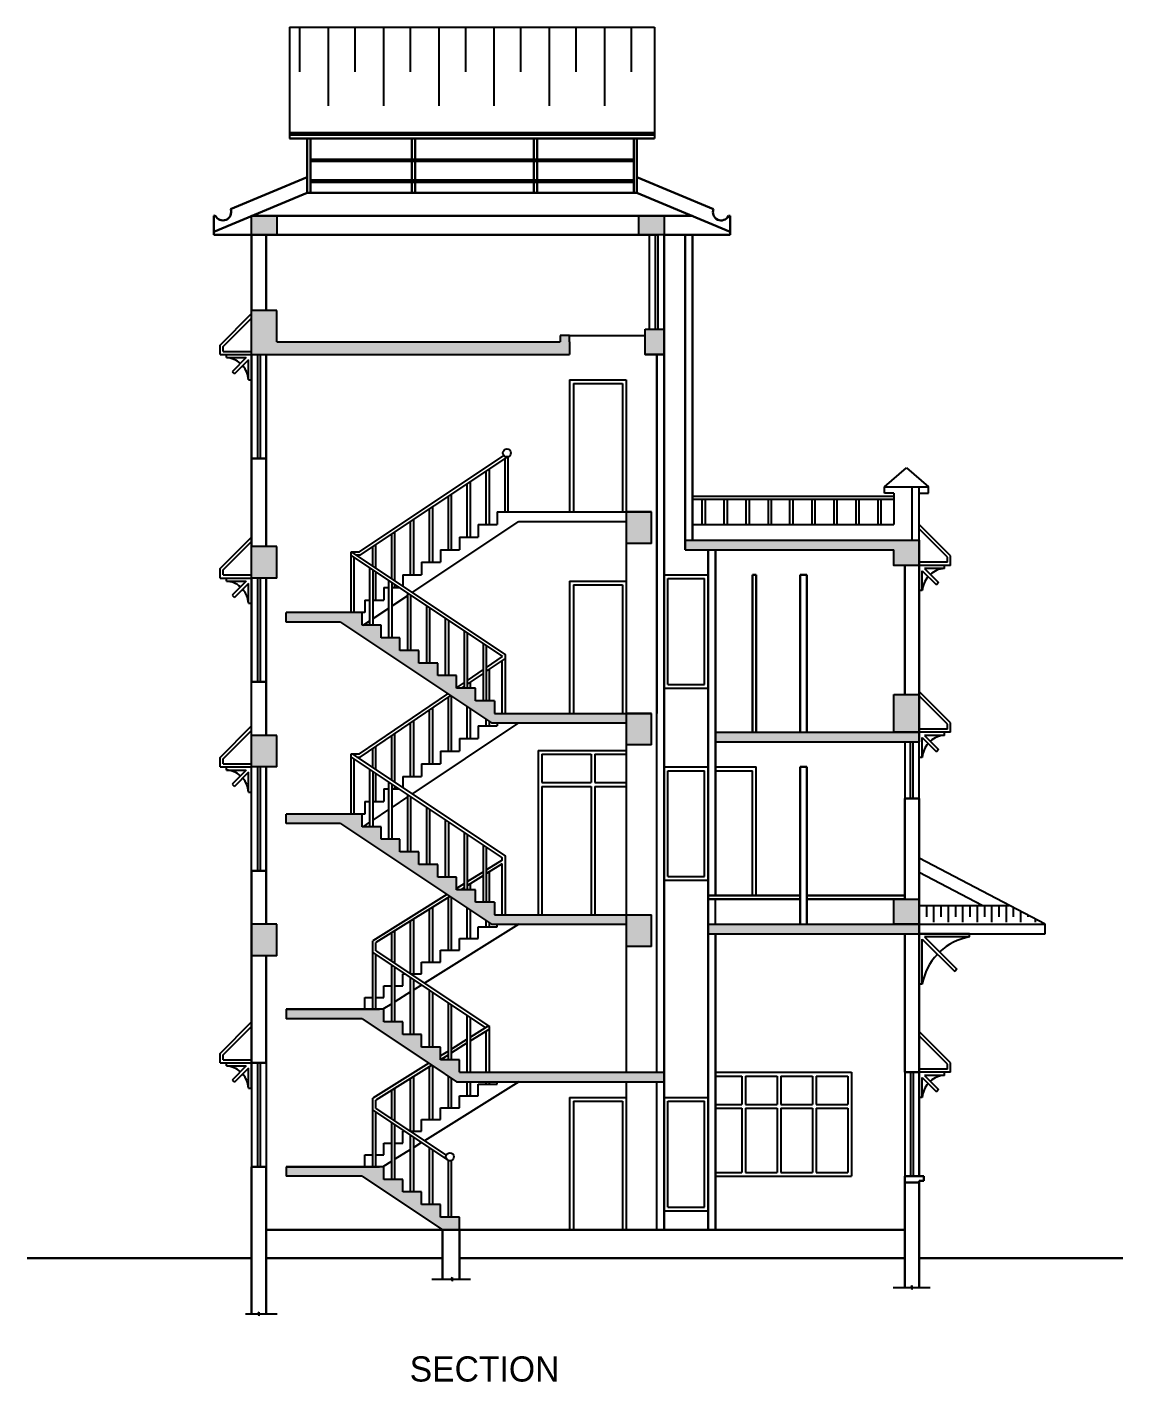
# Model space of a CAD drawing. Header units: millimetres. Extents: x 99749 to 363573, y 5266 to 161474.
# Drawn here: x 267621 to 285022, y 83734 to 105252 of the extents above; entities that cross this region are included whole.
import ezdxf

# ---------------------------------------------------------------- set-up
doc = ezdxf.new("R2010")
doc.units = ezdxf.units.MM
doc.layers.add('ELEV', color=7, linetype='Continuous')
doc.layers.add('SECTION', color=7, linetype='Continuous')

msp = doc.modelspace()

# ---------------------------------------------------------------- hatches: boundary and pattern name
at = {"layer": 'SECTION', "ltscale": 50}
h = msp.add_hatch(color=256, dxfattribs=at)
h.paths.add_polyline_path([(271586.5, 91001.5), (271186.5, 91001.5), (271186.5, 90501.5), (271586.5, 90501.5)])
h.paths.add_polyline_path([(271586.5, 94001.5), (271186.5, 94001.5), (271186.5, 93501.5), (271416.5, 93501.5), (271586.5, 93501.5)])
h.paths.add_polyline_path([(271586.5, 97001.5), (271186.5, 97001.5), (271186.5, 96501.5), (271416.5, 96501.5), (271586.5, 96501.5)])
h.paths.add_polyline_path([(277536.5, 94351.5), (277136.5, 94351.5), (277136.5, 93851.5), (277366.5, 93851.5), (277536.5, 93851.5)])
h.paths.add_polyline_path([(277536.5, 91151.5), (277136.5, 91151.5), (277136.5, 90651.5), (277536.5, 90651.5)])
h.paths.add_polyline_path([(277736.5, 88651.5), (274486.5, 88651.5), (274486.5, 88851.5), (274185.9, 88851.5), (274186.5, 88852), (274186.5, 89051.5), (273886.5, 89051.5), (273886.5, 89251.5), (273586.5, 89251.5), (273586.5, 89451.5), (273286.5, 89451.5), (273286.5, 89651.5), (271736.5, 89651.5), (271736.5, 89501.5), (272941.1, 89501.5), (274061.5, 88754.6), (274441.1, 88501.5), (277736.5, 88501.5)])
h.paths.add_polyline_path([(277136.5, 91151.5), (275041.1, 91151.5), (275041.1, 91351.5), (274741.1, 91351.5), (274741.1, 91551.5), (274441.1, 91551.5), (274441.1, 91751.5), (274141.1, 91751.5), (274141.1, 91951.5), (273841.1, 91951.5), (273841.1, 92151.5), (273541.1, 92151.5), (273541.1, 92351.5), (273241.1, 92351.5), (273241.1, 92551.5), (272941.1, 92551.5), (272941.1, 92751.5), (271736.5, 92751.5), (271736.5, 92601.5), (272595.7, 92601.5), (274995.7, 91001.5), (277136.5, 91001.5)])
h.paths.add_polyline_path([(277136.5, 94351.5), (275041.1, 94351.5), (275041.1, 94551.5), (274741.1, 94551.5), (274741.1, 94751.5), (274441.1, 94751.5), (274441.1, 94951.5), (274141.1, 94951.5), (274141.1, 95151.5), (273841.1, 95151.5), (273841.1, 95351.5), (273541.1, 95351.5), (273541.1, 95551.5), (273241.1, 95551.5), (273241.1, 95751.5), (272941.1, 95751.5), (272941.1, 95951.5), (271736.5, 95951.5), (271736.5, 95801.5), (272595.7, 95801.5), (274995.7, 94201.5), (277136.5, 94201.5)])
h.paths.add_polyline_path([(277536.5, 97551.5), (277136.5, 97551.5), (277136.5, 97051.5), (277366.5, 97051.5), (277536.5, 97051.5)])
h.paths.add_polyline_path([(277736.5, 100451.5), (277436.5, 100451.5), (277436.5, 100051.5), (277736.5, 100051.5)])
h.paths.add_polyline_path([(276236.5, 100251.5), (276236.5, 100351.5), (276086.5, 100351.5), (276086.5, 100251.5), (271586.5, 100251.5), (271586.5, 100751.5), (271186.5, 100751.5), (271186.5, 100051.5), (276236.5, 100051.5)])
h.paths.add_polyline_path([(271586.5, 102251.5), (271186.5, 102251.5), (271186.5, 101951.5), (271586.5, 101951.5)])
h.paths.add_polyline_path([(277736.5, 102251.5), (277336.5, 102251.5), (277336.5, 101951.5), (277736.5, 101951.5)])
h.paths.add_polyline_path([(281786.5, 91401.5), (281386.5, 91401.5), (281386.5, 91001.5), (281786.5, 91001.5)])
h.paths.add_polyline_path([(281786.5, 91001.5), (281386.5, 91001.5), (278436.5, 91001.5), (278436.5, 90851.5), (281786.5, 90851.5)])
h.paths.add_polyline_path([(281786.5, 94051.5), (281386.5, 94051.5), (278551.5, 94051.5), (278551.5, 93901.5), (281786.5, 93901.5)])
h.paths.add_polyline_path([(281786.5, 94651.5), (281386.5, 94651.5), (281386.5, 94051.5), (281786.5, 94051.5)])
h.paths.add_polyline_path([(281786.5, 97101.5), (281386.5, 97101.5), (278071.5, 97101.5), (278071.5, 96951.5), (281386.5, 96951.5), (281386.5, 96701.5), (281786.5, 96701.5)])
msp.add_hatch(color=256, dxfattribs=at).paths.add_polyline_path([(273286.5, 87151.5), (271736.5, 87151.5), (271736.5, 87001.5), (272941.1, 87001.5), (274216.1, 86151.5), (274486.5, 86151.5), (274486.5, 86351.5), (274186.5, 86351.5), (274186.5, 86551.5), (273886.5, 86551.5), (273886.5, 86751.5), (273586.5, 86751.5), (273586.5, 86951.5), (273286.5, 86951.5)])

# ---------------------------------------------------------------- linework, layer by layer
at = {"layer": 'ELEV', "ltscale": 50}
for p, q in [((271786.5, 105251.5), (277586.5, 105251.5)), ((271786.5, 105251.5), (271786.5, 103480.4)), ((271949.1, 105251.5), (271949.1, 104538.7)), ((272403.4, 105251.5), (272403.4, 104001.5)), ((272826.2, 105251.5), (272826.2, 104538.7)), ((273281.1, 105251.5), (273281.1, 104001.5)), ((273703.3, 105251.5), (273703.3, 104538.7)), ((274158.2, 105251.5), (274158.2, 104001.5)), ((274580.4, 105251.5), (274580.4, 104538.7)), ((275035.3, 105251.5), (275035.3, 104001.5)), ((275457.4, 105251.5), (275457.4, 104538.7)), ((275912.4, 105251.5), (275912.4, 104001.5)), ((276334.5, 105251.5), (276334.5, 104538.7)), ((276789.5, 105251.5), (276789.5, 104001.5)), ((277211.6, 105251.5), (277211.6, 104538.7)), ((277586.5, 105251.5), (277586.5, 103480.4)), ((270686.5, 100201.5), (271186.5, 100701.5)), ((270736.5, 100180.8), (271186.5, 100630.8)), ((270686.5, 100051.5), (270686.5, 100201.5)), ((270736.5, 100101.5), (270736.5, 100180.8)), ((270736.5, 100101.5), (271186.5, 100101.5)), ((270686.5, 100051.5), (271186.5, 100051.5)), ((270786.5, 100001.5), (270786.5, 100051.5)), ((270786.5, 100001.5), (271101.2, 100001.5)), ((271101.2, 100001.5), (270877.6, 99778)), ((271136.5, 99966.2), (270913, 99742.6)), ((271136.5, 99651.5), (271136.5, 99966.2)), ((270877.6, 99778), (270913, 99742.6)), ((271136.5, 99651.5), (271186.5, 99651.5)), ((281236.5, 97951.5), (281586.5, 98251.5)), ((281586.5, 98251.5), (281936.5, 97951.5)), ((281236.5, 97851.5), (281236.5, 97951.5)), ((281236.5, 97951.5), (281936.5, 97951.5)), ((281936.5, 97851.5), (281936.5, 97951.5)), ((278186.5, 97801.5), (281386.5, 97801.5)), ((278186.5, 97751.5), (281386.5, 97751.5)), ((278336.5, 97751.5), (278336.5, 97351.5)), ((278386.5, 97751.5), (278386.5, 97351.5)), ((278686.5, 97751.5), (278686.5, 97351.5)), ((278736.5, 97751.5), (278736.5, 97351.5)), ((279036.5, 97751.5), (279036.5, 97351.5)), ((279086.5, 97751.5), (279086.5, 97351.5)), ((279386.5, 97751.5), (279386.5, 97351.5)), ((279436.5, 97751.5), (279436.5, 97351.5)), ((279729.8, 97751.5), (279729.8, 97351.5)), ((279779.8, 97751.5), (279779.8, 97351.5)), ((280079.8, 97751.5), (280079.8, 97351.5)), ((280129.8, 97751.5), (280129.8, 97351.5)), ((280429.8, 97751.5), (280429.8, 97351.5)), ((280479.8, 97751.5), (280479.8, 97351.5)), ((280779.8, 97751.5), (280779.8, 97351.5)), ((280829.8, 97751.5), (280829.8, 97351.5)), ((281129.8, 97751.5), (281129.8, 97351.5)), ((281179.8, 97751.5), (281179.8, 97351.5)), ((281386.5, 97851.5), (281236.5, 97851.5)), ((281386.5, 97851.5), (281386.5, 97351.5)), ((281786.5, 97851.5), (281936.5, 97851.5)), ((278186.5, 97351.5), (281386.5, 97351.5)), ((282286.5, 96851.5), (281786.5, 97351.5)), ((282236.5, 96830.8), (281786.5, 97280.8)), ((270686.5, 96651.5), (271186.5, 97151.5)), ((270736.5, 96630.8), (271186.5, 97080.8)), ((278071.5, 97101.5), (281386.5, 97101.5)), ((278071.5, 96951.5), (281386.5, 96951.5)), ((282236.5, 96751.5), (282236.5, 96830.8)), ((282286.5, 96701.5), (282286.5, 96851.5)), ((270686.5, 96501.5), (270686.5, 96651.5)), ((270736.5, 96551.5), (270736.5, 96630.8)), ((282236.5, 96751.5), (281786.5, 96751.5)), ((282286.5, 96701.5), (281786.5, 96701.5)), ((281836.5, 96301.5), (281836.5, 96616.2)), ((281836.5, 96616.2), (282060.1, 96392.6)), ((282186.5, 96651.5), (281871.9, 96651.5)), ((281871.9, 96651.5), (282095.4, 96428)), ((282186.5, 96651.5), (282186.5, 96701.5)), ((270686.5, 96501.5), (271186.5, 96501.5)), ((270736.5, 96551.5), (271186.5, 96551.5)), ((270786.5, 96451.5), (270786.5, 96501.5)), ((270786.5, 96451.5), (271101.2, 96451.5)), ((271101.2, 96451.5), (270877.6, 96228)), ((271136.5, 96416.2), (270913, 96192.6)), ((271136.5, 96101.5), (271136.5, 96416.2)), ((282095.4, 96428), (282060.1, 96392.6)), ((270877.6, 96228), (270913, 96192.6)), ((281836.5, 96301.5), (281786.5, 96301.5)), ((271136.5, 96101.5), (271186.5, 96101.5)), ((282286.5, 94201.5), (281786.5, 94701.5)), ((282236.5, 94180.8), (281786.5, 94630.8)), ((270686.5, 93651.5), (271186.5, 94151.5)), ((270736.5, 93630.8), (271186.5, 94080.8)), ((282236.5, 94101.5), (281786.5, 94101.5)), ((282286.5, 94051.5), (281786.5, 94051.5)), ((282186.5, 94001.5), (282186.5, 94051.5)), ((282236.5, 94101.5), (282236.5, 94180.8)), ((282286.5, 94051.5), (282286.5, 94201.5)), ((281836.5, 93651.5), (281836.5, 93966.2)), ((281836.5, 93966.2), (282060.1, 93742.6)), ((282186.5, 94001.5), (281871.9, 94001.5)), ((281871.9, 94001.5), (282095.4, 93778)), ((270686.5, 93501.5), (270686.5, 93651.5)), ((270736.5, 93551.5), (270736.5, 93630.8)), ((281836.5, 93651.5), (281786.5, 93651.5)), ((282095.4, 93778), (282060.1, 93742.6)), ((270686.5, 93501.5), (271186.5, 93501.5)), ((270736.5, 93551.5), (271186.5, 93551.5)), ((270786.5, 93451.5), (270786.5, 93501.5)), ((270786.5, 93451.5), (271101.2, 93451.5)), ((271101.2, 93451.5), (270877.6, 93228)), ((271136.5, 93416.2), (270913, 93192.6)), ((271136.5, 93101.5), (271136.5, 93416.2)), ((270877.6, 93228), (270913, 93192.6)), ((271136.5, 93101.5), (271186.5, 93101.5)), ((282586.5, 90801.5), (282586.5, 90851.5)), ((281836.5, 90051.5), (281836.5, 90766.2)), ((281836.5, 90766.2), (282351.3, 90251.4)), ((282586.5, 90801.5), (281871.9, 90801.5)), ((281871.9, 90801.5), (282386.6, 90286.8)), ((282386.6, 90286.8), (282351.3, 90251.4)), ((281836.5, 90051.5), (281786.5, 90051.5)), ((270686.5, 88951.5), (271186.5, 89451.5)), ((270736.5, 88930.8), (271186.5, 89380.8)), ((282286.5, 88801.5), (281786.5, 89301.5)), ((282236.5, 88780.8), (281786.5, 89230.8)), ((270686.5, 88801.5), (270686.5, 88951.5)), ((270736.5, 88851.5), (270736.5, 88930.8)), ((270686.5, 88801.5), (271186.5, 88801.5)), ((270736.5, 88851.5), (271186.5, 88851.5)), ((270786.5, 88751.5), (270786.5, 88801.5)), ((270786.5, 88751.5), (271101.2, 88751.5)), ((271101.2, 88751.5), (270877.6, 88528)), ((271136.5, 88716.2), (270913, 88492.6)), ((271136.5, 88401.5), (271136.5, 88716.2)), ((282236.5, 88701.5), (281786.5, 88701.5)), ((282286.5, 88651.5), (281786.5, 88651.5)), ((282186.5, 88601.5), (282186.5, 88651.5)), ((282236.5, 88701.5), (282236.5, 88780.8)), ((282286.5, 88651.5), (282286.5, 88801.5)), ((270877.6, 88528), (270913, 88492.6)), ((281836.5, 88251.5), (281836.5, 88566.2)), ((281836.5, 88566.2), (282060.1, 88342.6)), ((282186.5, 88601.5), (281871.9, 88601.5)), ((281871.9, 88601.5), (282095.4, 88378)), ((271136.5, 88401.5), (271186.5, 88401.5)), ((281836.5, 88251.5), (281786.5, 88251.5)), ((282095.4, 88378), (282060.1, 88342.6))]:
    msp.add_line(p, q, dxfattribs=at)
at = {"layer": 'ELEV', "lineweight": 30, "ltscale": 50}
for p, q in [((270851.3, 102361.9), (272068.9, 102869.2)), ((278521.8, 102361.9), (277304.2, 102869.2)), ((270586.5, 102001.5), (272068.9, 102619.2)), ((272068.9, 102619.2), (277304.2, 102619.2)), ((278786.5, 102001.5), (277304.2, 102619.2)), ((270586.5, 102251.5), (270609.9, 102261.3)), ((270586.5, 101951.5), (270586.5, 102251.5)), ((271186.5, 102251.5), (278186.5, 102251.5)), ((278758.7, 102251.5), (278786.5, 102251.5)), ((278786.5, 101951.5), (278786.5, 102251.5)), ((278786.5, 101951.5), (278786.5, 102251.5)), ((270586.5, 101951.5), (271186.5, 101951.5)), ((271186.5, 101951.5), (277621.5, 101951.5)), ((277736.5, 101951.5), (278786.5, 101951.5))]:
    msp.add_line(p, q, dxfattribs=at)
at = {"layer": 'ELEV', "ltscale": 50}
for centre, radius, start, end in [((270763.5, 99628.5), 373.8, 48.83503, 86.46155), ((270763.5, 99628.5), 373.8, 3.53845, 41.16497), ((282209.6, 96278.5), 373.8, 93.53845, 131.16497), ((270763.5, 96078.5), 373.8, 48.83503, 86.46155), ((282209.6, 96278.5), 373.8, 138.83503, 176.46155), ((270763.5, 96078.5), 373.8, 3.53845, 41.16497), ((282209.6, 93628.5), 373.8, 138.83503, 176.46155), ((282209.6, 93628.5), 373.8, 93.53845, 131.16497), ((270763.5, 93078.5), 373.8, 48.83503, 86.46155), ((270763.5, 93078.5), 373.8, 3.53845, 41.16497), ((282745.6, 89892.4), 922.9, 99.92711, 133.4478), ((282745.6, 89892.4), 922.9, 136.5522, 170.07289), ((270763.5, 88378.5), 373.8, 48.83503, 86.46155), ((270763.5, 88378.5), 373.8, 3.53845, 41.16497), ((282209.6, 88228.5), 373.8, 138.83503, 176.46155), ((282209.6, 88228.5), 373.8, 93.53845, 131.16497)]:
    msp.add_arc(centre, radius, start, end, dxfattribs=at)
at = {"layer": 'SECTION', "lineweight": 30, "ltscale": 50}
for p, q in [((271786.5, 103570.4), (277586.5, 103570.4)), ((271786.5, 103540.4), (277586.5, 103540.4)), ((271786.5, 103480.4), (277586.5, 103480.4)), ((272068.9, 103480.4), (272068.9, 102619.2)), ((272118.9, 103480.4), (272118.9, 102619.2)), ((273731.8, 103480.4), (273731.8, 102619.2)), ((273781.8, 103480.4), (273781.8, 102619.2)), ((275669.7, 103480.4), (275669.7, 102619.2)), ((275719.7, 103480.4), (275719.7, 102619.2)), ((277254.2, 103480.4), (277254.2, 102619.2)), ((277304.2, 103480.4), (277304.2, 102619.2)), ((272118.9, 103150.1), (277254.2, 103150.1)), ((272118.9, 103120.1), (277254.2, 103120.1)), ((272118.9, 102819.7), (277254.2, 102819.7)), ((272118.9, 102789.7), (277254.2, 102789.7)), ((271186.5, 100751.5), (271186.5, 101951.5)), ((271416.5, 100751.5), (271416.5, 101951.5)), ((277736.5, 86151.5), (277736.5, 101951.5)), ((278071.5, 96951.5), (278071.5, 101951.5)), ((278186.5, 97101.5), (278186.5, 101951.5)), ((277621.5, 94351.5), (277621.5, 100051.5)), ((271416.5, 98401.5), (271186.5, 98401.5)), ((271186.5, 97001.5), (271186.5, 98401.5)), ((271416.5, 97001.5), (271416.5, 98401.5)), ((281786.5, 97101.5), (281786.5, 93901.5)), ((278436.5, 86151.5), (278436.5, 96951.5)), ((278551.5, 91461.5), (278551.5, 96951.5)), ((281556.5, 96701.5), (281556.5, 94651.5)), ((279137.8, 96551.5), (279197.8, 96551.5)), ((279137.8, 94051.5), (279137.8, 96551.5)), ((279197.8, 94051.5), (279197.8, 96551.5)), ((279899, 94051.5), (279899, 96551.5)), ((279899, 96551.5), (280004, 96551.5)), ((280004, 94051.5), (280004, 96551.5)), ((271416.5, 94851.5), (271186.5, 94851.5)), ((271416.5, 94001.5), (271416.5, 94851.5)), ((279899, 91001.5), (279899, 93501.5)), ((279899, 93501.5), (280004, 93501.5)), ((280004, 91001.5), (280004, 93501.5)), ((281556.5, 93001.5), (281786.5, 93001.5)), ((281556.5, 93001.5), (281556.5, 91401.5)), ((281786.5, 93001.5), (281786.5, 87001.5)), ((271186.5, 88801.5), (271186.5, 91851.5)), ((271416.5, 91851.5), (271186.5, 91851.5)), ((271416.5, 91001.5), (271416.5, 91851.5)), ((278436.5, 91461.5), (279899, 91461.5)), ((280004, 91461.5), (281556.5, 91461.5)), ((278436.5, 91401.5), (279899, 91401.5)), ((280004, 91401.5), (281556.5, 91401.5)), ((278551.5, 86151.5), (278551.5, 90851.5)), ((281556.5, 90851.5), (281556.5, 88651.5)), ((271416.5, 88801.5), (271416.5, 90501.5)), ((271416.5, 88801.5), (271186.5, 88801.5)), ((281556.5, 88651.5), (281786.5, 88651.5)), ((271186.5, 86151.5), (271186.5, 87151.5)), ((271416.5, 87151.5), (271186.5, 87151.5)), ((271416.5, 86151.5), (271416.5, 87151.5)), ((281556.5, 87001.5), (281861.5, 87001.5)), ((281556.5, 87001.5), (281556.5, 85234.6)), ((281861.5, 87001.5), (281861.5, 86926.5)), ((281556.5, 86901.5), (281786.5, 86901.5)), ((281861.5, 86926.5), (281786.5, 86926.5)), ((281786.5, 86926.5), (281786.5, 85234.6)), ((271186.5, 84816.2), (271186.5, 86151.5)), ((271416.5, 86151.5), (274186.5, 86151.5)), ((271416.5, 84816.2), (271416.5, 86151.5)), ((274186.5, 86151.5), (281556.5, 86151.5)), ((274216.1, 86151.5), (274216.1, 85364.1)), ((274486.5, 86151.5), (274486.5, 85364.1)), ((267621.2, 85701.5), (271186.5, 85701.5)), ((271416.5, 85701.5), (274186.5, 85701.5)), ((274186.5, 85701.5), (274216.1, 85701.5)), ((274486.5, 85701.5), (281556.5, 85701.5)), ((281786.5, 85701.5), (285021.9, 85701.5))]:
    msp.add_line(p, q, dxfattribs=at)
at = {"layer": 'SECTION', "ltscale": 50}
for p, q in [((271186.5, 88801.5), (271186.5, 101951.5)), ((277506.5, 100451.5), (277506.5, 101951.5)), ((277601.5, 100451.5), (277601.5, 101951.5)), ((277641.5, 100451.5), (277641.5, 101951.5)), ((271586.5, 100751.5), (271186.5, 100751.5)), ((271186.5, 98401.5), (271186.5, 100751.5)), ((271586.5, 100251.5), (271586.5, 100751.5)), ((276236.5, 100351.5), (276086.5, 100351.5)), ((276086.5, 100351.5), (276086.5, 100251.5)), ((276236.5, 100251.5), (276236.5, 100351.5)), ((276236.5, 100351.5), (277436.5, 100351.5)), ((271586.5, 100251.5), (276086.5, 100251.5)), ((276236.5, 100251.5), (276236.5, 100051.5)), ((271186.5, 100051.5), (276236.5, 100051.5)), ((271186.5, 100051.5), (271186.5, 98401.5)), ((271186.5, 99651.5), (271186.5, 100051.5)), ((271281.5, 100051.5), (271281.5, 98401.5)), ((271321.5, 100051.5), (271321.5, 98401.5)), ((271416.5, 100051.5), (271416.5, 98401.5)), ((271416.5, 98401.5), (271416.5, 100051.5)), ((277436.5, 100051.5), (277736.5, 100051.5)), ((276236.5, 99651.5), (277136.5, 99651.5)), ((276236.5, 99651.5), (276236.5, 97551.5)), ((277136.5, 99651.5), (277136.5, 97551.5)), ((276296.5, 99591.5), (277076.5, 99591.5)), ((276296.5, 99591.5), (276296.5, 97551.5)), ((277076.5, 99591.5), (277076.5, 97551.5)), ((271416.5, 98401.5), (271186.5, 98401.5)), ((272901.7, 96917.3), (275193.6, 98445.2)), ((272916.8, 96867.3), (275252.6, 98424.5)), ((275211.5, 97551.5), (275211.5, 98397.1)), ((275261.5, 97551.5), (275261.5, 98423.8)), ((274911.5, 97351.5), (274911.5, 98197.1)), ((274961.5, 97351.5), (274961.5, 98230.4)), ((274611.5, 97151.5), (274611.5, 97997.1)), ((274661.5, 97151.5), (274661.5, 98030.4)), ((281671.5, 97951.5), (281671.5, 97107.7)), ((281786.5, 97101.5), (281786.5, 97951.5)), ((274311.5, 96951.5), (274311.5, 97797.1)), ((274361.5, 96951.5), (274361.5, 97830.4)), ((274011.5, 96751.5), (274011.5, 97597.1)), ((274061.5, 96751.5), (274061.5, 97630.4)), ((275086.5, 97551.5), (277536.5, 97551.5)), ((275086.5, 97551.5), (275386.5, 97551.5)), ((275086.5, 97551.5), (275086.5, 97351.5)), ((277136.5, 97551.5), (277136.5, 94351.5)), ((277536.5, 97551.5), (277136.5, 97551.5)), ((277536.5, 97051.5), (277536.5, 97551.5)), ((273711.5, 96551.5), (273711.5, 97397.1)), ((273735.8, 96270.8), (275431.9, 97401.5)), ((273761.5, 96551.5), (273761.5, 97430.4)), ((274786.5, 97351.5), (275086.5, 97351.5)), ((274786.5, 97351.5), (274786.5, 97151.5)), ((275431.9, 97401.5), (277136.5, 97401.5)), ((273411.5, 96487), (273411.5, 97197.1)), ((273461.5, 96453.6), (273461.5, 97230.4)), ((274486.5, 97151.5), (274786.5, 97151.5)), ((274486.5, 97151.5), (274486.5, 96951.5)), ((277366.5, 97051.5), (277136.5, 97051.5)), ((277536.5, 97051.5), (277136.5, 97051.5)), ((277366.5, 97051.5), (277136.5, 97051.5)), ((271586.5, 97001.5), (271186.5, 97001.5)), ((271186.5, 94851.5), (271186.5, 97001.5)), ((271586.5, 96501.5), (271586.5, 97001.5)), ((272766.1, 96917.3), (275216.1, 95283.9)), ((272766.1, 96857.2), (272766.1, 96917.3)), ((272766.1, 96917.3), (272901.7, 96917.3)), ((272766.1, 96857.2), (275171.2, 95253.8)), ((272766.1, 95951.5), (272766.1, 96857.2)), ((272841.1, 96867.3), (272916.8, 96867.3)), ((273111.5, 96687), (273111.5, 96997.1)), ((273161.5, 96653.6), (273161.5, 97023.8)), ((274186.5, 96951.5), (274486.5, 96951.5)), ((274186.5, 96951.5), (274186.5, 96751.5)), ((272816.1, 95951.5), (272816.1, 96823.8)), ((273066.1, 95751.5), (273066.1, 96657.2)), ((273116.1, 95751.5), (273116.1, 96623.8)), ((273886.5, 96751.5), (274186.5, 96751.5)), ((273886.5, 96751.5), (273886.5, 96551.5)), ((281786.5, 96301.5), (281786.5, 96701.5)), ((271416.5, 96501.5), (271186.5, 96501.5)), ((271586.5, 96501.5), (271186.5, 96501.5)), ((271416.5, 96501.5), (271186.5, 96501.5)), ((271186.5, 96501.5), (271186.5, 94851.5)), ((271186.5, 96101.5), (271186.5, 96501.5)), ((271281.5, 96501.5), (271281.5, 94851.5)), ((271321.5, 96501.5), (271321.5, 94851.5)), ((271416.5, 96501.5), (271416.5, 94851.5)), ((271416.5, 94851.5), (271416.5, 96501.5)), ((273161.5, 96151.5), (273161.5, 96593.5)), ((273366.1, 95551.5), (273366.1, 96457.2)), ((273416.1, 95551.5), (273416.1, 96423.8)), ((273586.5, 96551.5), (273886.5, 96551.5)), ((273586.5, 96551.5), (273586.5, 96370.3)), ((276236.5, 96451.5), (277136.5, 96451.5)), ((276236.5, 96451.5), (276236.5, 94351.5)), ((277136.5, 96451.5), (277136.5, 94351.5)), ((277736.5, 96551.5), (278436.5, 96551.5)), ((277796.5, 94811.5), (277796.5, 96491.5)), ((277796.5, 96491.5), (278376.5, 96491.5)), ((278376.5, 94811.5), (278376.5, 96491.5)), ((273286.5, 96351.5), (273366.1, 96351.5)), ((273286.5, 96351.5), (273286.5, 96151.5)), ((273416.1, 96351.5), (273524.5, 96351.5)), ((273416.1, 96057.7), (273666.1, 96224.3)), ((273461.5, 96351.5), (273461.5, 96393.5)), ((273666.1, 95351.5), (273666.1, 96257.2)), ((273716.1, 95351.5), (273716.1, 96223.8)), ((276296.5, 96391.5), (277076.5, 96391.5)), ((276296.5, 96391.5), (276296.5, 94351.5)), ((277076.5, 96391.5), (277076.5, 94351.5)), ((272986.5, 96151.5), (273066.1, 96151.5)), ((272986.5, 96151.5), (272986.5, 95951.5)), ((273116.1, 96151.5), (273286.5, 96151.5)), ((273116.1, 95857.7), (273366.1, 96024.3)), ((273966.1, 95151.5), (273966.1, 96057.2)), ((274016.1, 95151.5), (274016.1, 96023.8)), ((272986.5, 95951.5), (271736.5, 95951.5)), ((271736.5, 95801.5), (271736.5, 95951.5)), ((272595.7, 95801.5), (271736.5, 95801.5)), ((272595.7, 95801.5), (274995.7, 94201.5)), ((272941.1, 95751.5), (272941.1, 95951.5)), ((272956.9, 95751.5), (273066.1, 95824.3)), ((274266.1, 94951.5), (274266.1, 95857.2)), ((274316.1, 94951.5), (274316.1, 95823.8)), ((273241.1, 95751.5), (272941.1, 95751.5)), ((273241.1, 95551.5), (273241.1, 95751.5)), ((273541.1, 95551.5), (273241.1, 95551.5)), ((273541.1, 95351.5), (273541.1, 95551.5)), ((274566.1, 94751.5), (274566.1, 95657.2)), ((274616.1, 94751.5), (274616.1, 95623.8)), ((273841.1, 95351.5), (273541.1, 95351.5)), ((273841.1, 95151.5), (273841.1, 95351.5)), ((274866.1, 94551.5), (274866.1, 95457.2)), ((274916.1, 94551.5), (274916.1, 95423.8)), ((274141.1, 95151.5), (273841.1, 95151.5)), ((274141.1, 94951.5), (274141.1, 95151.5)), ((274916.1, 95080.3), (275171.2, 95253.8)), ((274916.1, 95019.8), (275216.1, 95223.8)), ((275166.1, 94351.5), (275166.1, 95192.6)), ((275216.1, 94351.5), (275216.1, 95283.9)), ((274441.1, 94951.5), (274141.1, 94951.5)), ((274441.1, 94751.5), (274441.1, 94951.5)), ((274616.1, 94876.3), (274866.1, 95046.3)), ((274616.1, 94815.8), (274866.1, 94985.8)), ((274961.5, 94551.5), (274961.5, 95050.7)), ((271416.5, 94851.5), (271186.5, 94851.5)), ((274441.1, 94757.2), (274566.1, 94842.3)), ((274741.1, 94751.5), (274441.1, 94751.5)), ((274521.6, 94751.5), (274566.1, 94781.8)), ((274661.5, 94751.5), (274661.5, 94846.7)), ((274741.1, 94551.5), (274741.1, 94751.5)), ((277736.5, 94751.5), (278436.5, 94751.5)), ((277796.5, 94811.5), (278376.5, 94811.5)), ((272897, 93707.2), (274303, 94663.3)), ((272912.4, 93657.2), (274347.9, 94633.4)), ((274311.5, 93751.5), (274311.5, 94608.7)), ((274361.5, 93751.5), (274361.5, 94624.3)), ((275041.1, 94551.5), (274741.1, 94551.5)), ((275041.1, 94551.5), (275041.1, 94351.5)), ((274011.5, 93551.5), (274011.5, 94404.6)), ((274061.5, 93551.5), (274061.5, 94438.6)), ((274611.5, 93951.5), (274611.5, 94457.7)), ((274661.5, 93951.5), (274661.5, 94424.3)), ((274911.5, 94151.5), (274911.5, 94257.7)), ((275041.1, 94351.5), (277536.5, 94351.5)), ((275041.1, 94351.5), (275141.5, 94351.5)), ((275086.5, 94351.5), (275386.5, 94351.5)), ((277136.5, 94351.5), (277136.5, 91151.5)), ((277536.5, 94351.5), (277136.5, 94351.5)), ((277536.5, 93851.5), (277536.5, 94351.5)), ((277621.5, 88651.5), (277621.5, 94351.5)), ((273461.5, 93253.6), (273461.5, 94030.6)), ((273711.5, 93351.5), (273711.5, 94200.6)), ((273735.8, 93070.8), (275431.9, 94201.5)), ((273761.5, 93351.5), (273761.5, 94234.6)), ((274786.5, 94151.5), (275086.5, 94151.5)), ((274786.5, 94151.5), (274786.5, 93951.5)), ((274961.5, 94151.5), (274961.5, 94224.3)), ((274995.7, 94201.5), (277136.5, 94201.5)), ((275086.5, 94201.5), (275086.5, 94151.5)), ((278551.5, 94051.5), (281786.5, 94051.5)), ((281786.5, 93651.5), (281786.5, 94051.5)), ((271586.5, 94001.5), (271186.5, 94001.5)), ((271586.5, 93501.5), (271586.5, 94001.5)), ((273161.5, 93453.6), (273161.5, 93823.8)), ((273411.5, 93287), (273411.5, 93996.6)), ((274486.5, 93951.5), (274786.5, 93951.5)), ((274486.5, 93951.5), (274486.5, 93751.5)), ((277366.5, 93851.5), (277136.5, 93851.5)), ((277536.5, 93851.5), (277136.5, 93851.5)), ((277366.5, 93851.5), (277136.5, 93851.5)), ((278551.5, 93901.5), (281786.5, 93901.5)), ((281556.5, 93901.5), (281556.5, 93001.5)), ((281651.5, 93001.5), (281651.5, 93901.5)), ((281691.5, 93001.5), (281691.5, 93901.5)), ((281786.5, 93001.5), (281786.5, 93901.5)), ((272766.1, 92751.5), (272766.1, 93707.2)), ((272766.1, 93707.2), (272897, 93707.2)), ((272766.1, 93657.2), (275166.1, 92057.2)), ((272781.2, 93707.2), (275216.1, 92083.9)), ((272816.1, 92751.5), (272816.1, 93623.8)), ((272856.2, 93657.2), (272912.4, 93657.2)), ((273111.5, 93487), (273111.5, 93792.6)), ((274186.5, 93751.5), (274486.5, 93751.5)), ((274186.5, 93751.5), (274186.5, 93551.5)), ((275736.5, 93761.5), (275736.5, 91151.5)), ((275736.5, 93761.5), (277136.5, 93761.5)), ((275796.5, 93701.5), (275796.5, 93251.5)), ((275796.5, 93701.5), (276576.5, 93701.5)), ((276576.5, 93701.5), (276576.5, 93251.5)), ((276636.5, 93701.5), (276636.5, 93251.5)), ((276636.5, 93701.5), (277136.5, 93701.5)), ((271416.5, 93501.5), (271186.5, 93501.5)), ((271586.5, 93501.5), (271186.5, 93501.5)), ((271416.5, 93501.5), (271186.5, 93501.5)), ((271186.5, 93101.5), (271186.5, 93501.5)), ((271281.5, 93501.5), (271281.5, 91851.5)), ((271321.5, 93501.5), (271321.5, 91851.5)), ((271416.5, 93501.5), (271416.5, 91851.5)), ((271416.5, 91851.5), (271416.5, 93501.5)), ((273066.1, 92551.5), (273066.1, 93457.2)), ((273116.1, 92551.5), (273116.1, 93423.8)), ((273161.5, 92951.5), (273161.5, 93393.5)), ((273886.5, 93551.5), (274186.5, 93551.5)), ((273886.5, 93551.5), (273886.5, 93351.5)), ((277736.5, 93501.5), (278436.5, 93501.5)), ((277796.5, 91761.5), (277796.5, 93441.5)), ((277796.5, 93441.5), (278376.5, 93441.5)), ((278376.5, 91761.5), (278376.5, 93441.5)), ((278551.5, 93501.5), (279197.8, 93501.5)), ((278551.5, 93441.5), (279137.8, 93441.5)), ((279137.8, 91461.5), (279137.8, 93441.5)), ((279197.8, 91461.5), (279197.8, 93501.5)), ((273366.1, 92351.5), (273366.1, 93257.2)), ((273416.1, 92351.5), (273416.1, 93223.8)), ((273461.5, 93151.5), (273461.5, 93193.5)), ((273586.5, 93351.5), (273886.5, 93351.5)), ((273586.5, 93351.5), (273586.5, 93170.3)), ((275796.5, 93251.5), (276576.5, 93251.5)), ((275796.5, 93191.5), (276576.5, 93191.5)), ((275796.5, 93191.5), (275796.5, 91151.5)), ((276576.5, 93191.5), (276576.5, 91151.5)), ((276636.5, 93251.5), (277136.5, 93251.5)), ((276636.5, 93191.5), (277136.5, 93191.5)), ((276636.5, 93191.5), (276636.5, 91151.5)), ((273286.5, 93151.5), (273366.1, 93151.5)), ((273286.5, 93151.5), (273286.5, 92951.5)), ((273416.1, 93151.5), (273524.5, 93151.5)), ((273416.1, 92857.7), (273666.1, 93024.3)), ((273666.1, 92151.5), (273666.1, 93057.2)), ((273716.1, 92151.5), (273716.1, 93023.8)), ((272986.5, 92751.5), (271736.5, 92751.5)), ((271736.5, 92601.5), (271736.5, 92751.5)), ((272941.1, 92551.5), (272941.1, 92751.5)), ((272986.5, 92951.5), (273066.1, 92951.5)), ((272986.5, 92951.5), (272986.5, 92751.5)), ((273116.1, 92951.5), (273286.5, 92951.5)), ((273116.1, 92657.7), (273366.1, 92824.3)), ((273966.1, 91951.5), (273966.1, 92857.2)), ((274016.1, 91951.5), (274016.1, 92823.8)), ((272595.7, 92601.5), (271736.5, 92601.5)), ((272595.7, 92601.5), (274995.7, 91001.5)), ((273241.1, 92551.5), (272941.1, 92551.5)), ((272956.9, 92551.5), (273066.1, 92624.3)), ((273241.1, 92351.5), (273241.1, 92551.5)), ((274266.1, 91751.5), (274266.1, 92657.2)), ((274316.1, 91751.5), (274316.1, 92623.8)), ((273541.1, 92351.5), (273241.1, 92351.5)), ((273541.1, 92151.5), (273541.1, 92351.5)), ((274566.1, 91551.5), (274566.1, 92457.2)), ((274616.1, 91551.5), (274616.1, 92423.8)), ((273841.1, 92151.5), (273541.1, 92151.5)), ((273841.1, 91951.5), (273841.1, 92151.5)), ((274866.1, 91351.5), (274866.1, 92257.2)), ((274916.1, 91351.5), (274916.1, 92223.8)), ((274141.1, 91951.5), (273841.1, 91951.5)), ((274141.1, 91751.5), (274141.1, 91951.5)), ((275166.1, 92023.2), (274916.1, 91866.9)), ((275166.1, 91964.2), (274916.1, 91807.9)), ((275166.1, 92023.2), (275166.1, 92057.2)), ((275166.1, 91151.5), (275166.1, 91964.2)), ((275216.1, 91151.5), (275216.1, 92083.9)), ((283786.5, 91001.5), (281786.5, 92051.5)), ((271416.5, 91851.5), (271186.5, 91851.5)), ((274441.1, 91751.5), (274141.1, 91751.5)), ((274441.1, 91551.5), (274441.1, 91751.5)), ((274866.1, 91835.7), (274616.1, 91679.4)), ((274866.1, 91776.7), (274616.1, 91620.4)), ((274961.5, 91836.3), (274916.1, 91807.9)), ((274961.5, 91351.5), (274961.5, 91836.3)), ((277736.5, 91701.5), (278436.5, 91701.5)), ((277796.5, 91761.5), (278376.5, 91761.5)), ((282784.8, 91301.5), (281786.5, 91825.7)), ((274287.2, 91473.9), (273111.5, 90739)), ((274566.1, 91648.2), (274441.1, 91570)), ((274741.1, 91551.5), (274441.1, 91551.5)), ((274566.1, 91589.2), (274505.9, 91551.5)), ((274661.5, 91551.5), (274661.5, 91648.8)), ((274741.1, 91351.5), (274741.1, 91551.5)), ((274332.9, 91443.4), (273161.5, 90711.3)), ((274011.5, 90401.5), (274011.5, 91242.6)), ((274061.5, 90401.5), (274061.5, 91273.8)), ((274311.5, 90589), (274311.5, 91430.1)), ((274361.5, 90589), (274361.5, 91424.3)), ((274611.5, 90776.5), (274611.5, 91257.7)), ((275041.1, 91351.5), (274741.1, 91351.5)), ((275041.1, 91351.5), (275041.1, 91151.5)), ((278551.5, 91001.5), (278551.5, 91401.5)), ((281786.5, 91301.5), (283215.1, 91301.5)), ((281900.9, 91301.5), (281900.9, 91118.3)), ((282016.7, 91301.5), (282016.7, 91037.9)), ((282131.1, 91301.5), (282131.1, 91118.3)), ((282246.9, 91301.5), (282246.9, 91037.9)), ((282361.2, 91301.5), (282361.2, 91118.3)), ((282477, 91301.5), (282477, 91037.9)), ((282591.4, 91301.5), (282591.4, 91118.3)), ((282707.2, 91301.5), (282707.2, 91037.9)), ((282821.6, 91301.5), (282821.6, 91118.3)), ((282937.4, 91301.5), (282937.4, 91037.9)), ((283051.7, 91301.5), (283051.7, 91118.3)), ((283167.5, 91301.5), (283167.5, 91037.9)), ((283281.9, 91266.5), (283281.9, 91118.3)), ((273711.5, 90214), (273711.5, 91055.1)), ((273761.5, 90214), (273761.5, 91086.3)), ((274661.5, 90776.5), (274661.5, 91224.3)), ((274911.5, 90964), (274911.5, 91057.7)), ((274961.5, 90964), (274961.5, 91024.3)), ((275041.1, 91151.5), (275141.5, 91151.5)), ((275041.1, 91151.5), (277536.5, 91151.5)), ((277136.5, 91151.5), (277136.5, 88651.5)), ((277536.5, 90651.5), (277536.5, 91151.5)), ((283397.7, 91205.7), (283397.7, 91037.9)), ((283512.1, 91145.6), (283512.1, 91118.3)), ((283627.9, 91084.8), (283627.9, 91037.9)), ((271586.5, 91001.5), (271186.5, 91001.5)), ((271586.5, 90501.5), (271586.5, 91001.5)), ((273411.5, 90411.6), (273411.5, 90867.6)), ((273461.5, 90378.3), (273461.5, 90898.8)), ((275429.5, 91001.5), (273931.3, 90065.1)), ((274786.5, 90776.5), (274786.5, 90964)), ((274786.5, 90964), (275086.5, 90964)), ((274995.7, 91001.5), (277136.5, 91001.5)), ((275086.5, 90964), (275086.5, 91001.5)), ((278436.5, 91001.5), (281786.5, 91001.5)), ((278436.5, 90851.5), (281786.5, 90851.5)), ((281786.5, 91001.5), (283786.5, 91001.5)), ((281786.5, 90851.5), (283786.5, 90851.5)), ((282586.5, 90851.5), (281786.5, 90851.5)), ((283786.5, 90851.5), (283786.5, 91001.5)), ((273111.5, 89839), (273111.5, 90739)), ((273161.5, 90578.3), (273161.5, 90711.3)), ((274186.5, 90401.5), (274186.5, 90589)), ((274186.5, 90589), (274486.5, 90589)), ((274486.5, 90589), (274486.5, 90776.5)), ((274486.5, 90776.5), (274786.5, 90776.5)), ((277536.5, 90651.5), (277136.5, 90651.5)), ((271586.5, 90501.5), (271186.5, 90501.5)), ((273111.5, 89651.5), (273111.5, 90551.5)), ((273111.5, 90551.5), (274901.8, 89358)), ((273161.5, 90578.3), (274961.5, 89378.3)), ((273161.5, 89651.5), (273161.5, 90518.2)), ((273886.5, 90214), (273886.5, 90401.5)), ((273886.5, 90401.5), (274186.5, 90401.5)), ((273411.5, 89451.5), (273411.5, 90351.5)), ((273461.5, 89451.5), (273461.5, 90318.2)), ((273586.5, 90026.5), (273586.5, 90214)), ((273586.5, 90214), (273617.8, 90214)), ((273707.9, 90214), (273886.5, 90214)), ((273286.5, 89839), (273286.5, 90026.5)), ((273286.5, 90026.5), (273411.5, 90026.5)), ((273461.5, 90026.5), (273586.5, 90026.5)), ((273711.5, 89251.5), (273711.5, 90151.5)), ((273761.5, 89251.5), (273761.5, 90118.2)), ((273884.8, 90036), (273761.5, 89959)), ((274011.5, 89051.5), (274011.5, 89951.5)), ((272986.5, 89651.5), (272986.5, 89839)), ((272986.5, 89839), (273111.5, 89839)), ((273161.5, 89839), (273286.5, 89839)), ((273411.5, 89740.3), (273269.5, 89651.5)), ((273711.5, 89927.8), (273461.5, 89771.5)), ((274061.5, 89051.5), (274061.5, 89918.2)), ((274311.5, 88851.5), (274311.5, 89751.5)), ((271736.5, 89651.5), (273216.5, 89651.5)), ((273286.5, 89651.5), (271736.5, 89651.5)), ((271736.5, 89651.5), (271736.5, 89501.5)), ((273286.5, 89451.5), (273286.5, 89651.5)), ((274361.5, 88851.5), (274361.5, 89718.2)), ((274611.5, 88651.5), (274611.5, 89551.5)), ((274661.5, 88651.5), (274661.5, 89518.2)), ((272941.1, 89501.5), (271736.5, 89501.5)), ((272941.1, 89501.5), (274061.5, 88754.6)), ((273586.5, 89451.5), (273286.5, 89451.5)), ((273586.5, 89251.5), (273586.5, 89451.5)), ((274948.4, 89387.1), (274661.5, 89207.8)), ((274961.5, 89336.3), (274661.5, 89148.8)), ((274911.5, 88651.5), (274911.5, 89305.1)), ((274961.5, 89336.3), (274961.5, 89378.3)), ((274961.5, 88651.5), (274961.5, 89336.3)), ((273886.5, 89251.5), (273586.5, 89251.5)), ((273886.5, 89051.5), (273886.5, 89251.5)), ((274611.5, 89176.5), (274361.5, 89020.3)), ((274611.5, 89117.6), (274361.5, 88961.3)), ((274611.5, 88651.5), (274611.5, 89117.6)), ((274661.5, 88651.5), (274661.5, 89148.8)), ((274186.5, 89051.5), (273886.5, 89051.5)), ((274186.5, 88852), (274186.5, 89051.5)), ((274311.5, 88989), (274186.5, 88910.9)), ((274311.5, 88930.1), (274186.5, 88852)), ((274311.5, 88851.5), (274311.5, 88930.1)), ((274361.5, 88851.5), (274361.5, 88961.3)), ((271186.5, 88801.5), (271186.5, 87151.5)), ((271186.5, 88401.5), (271186.5, 88801.5)), ((271281.5, 88801.5), (271281.5, 87151.5)), ((271321.5, 88801.5), (271321.5, 87151.5)), ((271416.5, 88801.5), (271416.5, 87151.5)), ((274001, 88795), (273111.5, 88239)), ((274046.6, 88764.5), (273161.5, 88211.3)), ((274011.5, 87901.5), (274011.5, 88742.6)), ((274061.5, 87901.5), (274061.5, 88754.6)), ((274061.5, 88754.6), (274441.1, 88501.5)), ((274186.5, 88851.5), (274186.5, 88852)), ((274486.5, 88851.5), (274186.5, 88851.5)), ((274486.5, 88651.5), (274486.5, 88851.5)), ((274486.5, 88651.5), (277736.5, 88651.5)), ((278551.5, 88651.5), (280711.5, 88651.5)), ((280711.5, 88651.5), (280711.5, 87001.5)), ((281556.5, 88651.5), (281556.5, 87001.5)), ((281651.5, 88651.5), (281651.5, 87001.5)), ((281691.5, 88651.5), (281691.5, 87001.5)), ((281786.5, 88251.5), (281786.5, 88651.5)), ((273711.5, 87714), (273711.5, 88555.1)), ((273761.5, 87714), (273761.5, 88586.3)), ((275429.5, 88501.5), (273931.3, 87565.1)), ((274311.5, 88089), (274311.5, 88587.9)), ((274361.5, 88089), (274361.5, 88554.6)), ((274441.1, 88501.5), (277736.5, 88501.5)), ((274611.5, 88276.5), (274611.5, 88501.5)), ((274661.5, 88276.5), (274661.5, 88501.5)), ((274786.5, 88276.5), (274786.5, 88464)), ((274786.5, 88464), (275086.5, 88464)), ((274911.5, 88464), (274911.5, 88501.5)), ((274961.5, 88464), (274961.5, 88501.5)), ((275086.5, 88464), (275086.5, 88501.5)), ((277136.5, 88501.5), (277136.5, 86151.5)), ((277621.5, 86151.5), (277621.5, 88501.5)), ((278551.5, 88591.5), (278971.5, 88591.5)), ((278971.5, 88591.5), (278971.5, 88141.5)), ((279031.5, 88591.5), (279031.5, 88141.5)), ((279031.5, 88591.5), (279531.5, 88591.5)), ((279531.5, 88591.5), (279531.5, 88141.5)), ((279591.5, 88591.5), (279591.5, 88141.5)), ((279591.5, 88591.5), (280091.5, 88591.5)), ((280091.5, 88591.5), (280091.5, 88141.5)), ((280151.5, 88591.5), (280151.5, 88141.5)), ((280151.5, 88591.5), (280651.5, 88591.5)), ((280651.5, 88591.5), (280651.5, 88141.5)), ((273111.5, 87339), (273111.5, 88239)), ((273411.5, 87911.6), (273411.5, 88367.6)), ((273461.5, 87878.3), (273461.5, 88398.8)), ((274486.5, 88089), (274486.5, 88276.5)), ((274486.5, 88276.5), (274786.5, 88276.5)), ((274661.5, 88276.5), (274636.5, 88276.5)), ((276236.5, 88251.5), (276236.5, 86151.5)), ((276236.5, 88251.5), (277136.5, 88251.5)), ((277136.5, 88251.5), (277136.5, 86151.5)), ((277736.5, 88251.5), (278436.5, 88251.5)), ((273111.5, 87151.5), (273111.5, 88051.5)), ((273111.5, 88051.5), (274311.5, 87251.5)), ((273161.5, 88078.3), (273161.5, 88211.3)), ((273161.5, 88078.3), (274276.6, 87334.9)), ((273161.5, 87151.5), (273161.5, 88018.2)), ((274186.5, 87901.5), (274186.5, 88089)), ((274186.5, 88089), (274486.5, 88089)), ((276296.5, 88191.5), (277076.5, 88191.5)), ((276296.5, 88191.5), (276296.5, 86151.5)), ((277076.5, 88191.5), (277076.5, 86151.5)), ((277796.5, 88191.5), (278376.5, 88191.5)), ((277796.5, 86511.5), (277796.5, 88191.5)), ((278376.5, 86511.5), (278376.5, 88191.5)), ((278551.5, 88141.5), (278971.5, 88141.5)), ((278551.5, 88081.5), (278971.5, 88081.5)), ((278971.5, 88081.5), (278971.5, 87061.5)), ((279031.5, 88141.5), (279531.5, 88141.5)), ((279031.5, 88081.5), (279531.5, 88081.5)), ((279031.5, 88081.5), (279031.5, 87061.5)), ((279531.5, 88081.5), (279531.5, 87061.5)), ((279591.5, 88141.5), (280091.5, 88141.5)), ((279591.5, 88081.5), (280091.5, 88081.5)), ((279591.5, 88081.5), (279591.5, 87061.5)), ((280091.5, 88081.5), (280091.5, 87061.5)), ((280151.5, 88141.5), (280651.5, 88141.5)), ((280151.5, 88081.5), (280651.5, 88081.5)), ((280151.5, 88081.5), (280151.5, 87061.5)), ((280651.5, 88081.5), (280651.5, 87061.5)), ((273411.5, 86951.5), (273411.5, 87851.5)), ((273411.5, 87526.5), (273411.5, 87851.5)), ((273461.5, 86951.5), (273461.5, 87818.2)), ((273461.5, 87526.5), (273461.5, 87818.2)), ((273886.5, 87714), (273886.5, 87901.5)), ((273886.5, 87901.5), (274186.5, 87901.5)), ((273586.5, 87526.5), (273586.5, 87714)), ((273586.5, 87714), (273617.8, 87714)), ((273707.9, 87714), (273886.5, 87714)), ((273711.5, 86751.5), (273711.5, 87651.5)), ((273761.5, 86751.5), (273761.5, 87618.2)), ((273286.5, 87339), (273286.5, 87526.5)), ((273286.5, 87526.5), (273411.5, 87526.5)), ((273461.5, 87526.5), (273586.5, 87526.5)), ((273711.5, 87427.8), (273461.5, 87271.5)), ((273884.8, 87536), (273761.5, 87459)), ((274011.5, 86551.5), (274011.5, 87451.5)), ((274061.5, 86551.5), (274061.5, 87418.2)), ((271736.5, 87151.5), (273216.5, 87151.5)), ((273286.5, 87151.5), (271736.5, 87151.5)), ((271736.5, 87151.5), (271736.5, 87001.5)), ((272986.5, 87151.5), (272986.5, 87339)), ((272986.5, 87339), (273111.5, 87339)), ((273161.5, 87339), (273286.5, 87339)), ((273411.5, 87240.3), (273269.5, 87151.5)), ((273286.5, 86951.5), (273286.5, 87151.5)), ((274311.5, 86351.5), (274311.5, 87251.5)), ((274361.5, 86351.5), (274361.5, 87251.5)), ((272941.1, 87001.5), (271736.5, 87001.5)), ((272941.1, 87001.5), (274216.1, 86151.5)), ((273586.5, 86951.5), (273286.5, 86951.5)), ((273586.5, 86751.5), (273586.5, 86951.5)), ((278551.5, 87061.5), (278971.5, 87061.5)), ((278551.5, 87001.5), (280711.5, 87001.5)), ((279031.5, 87061.5), (279531.5, 87061.5)), ((279591.5, 87061.5), (280091.5, 87061.5)), ((280151.5, 87061.5), (280651.5, 87061.5)), ((273886.5, 86751.5), (273586.5, 86751.5)), ((273886.5, 86551.5), (273886.5, 86751.5)), ((274186.5, 86551.5), (273886.5, 86551.5)), ((274186.5, 86351.5), (274186.5, 86551.5)), ((277796.5, 86511.5), (278376.5, 86511.5)), ((274486.5, 86351.5), (274186.5, 86351.5)), ((274486.5, 86151.5), (274486.5, 86351.5)), ((277736.5, 86451.5), (278436.5, 86451.5)), ((271186.5, 85701.5), (271186.5, 86151.5)), ((274046.8, 85364.1), (274354.5, 85364.1)), ((274371.5, 85394.5), (274354.5, 85364.1)), ((274371.5, 85364.1), (274371.5, 85392.2)), ((274371.5, 85392.2), (274371.5, 85333.7)), ((274371.5, 85333.7), (274388.5, 85364.1)), ((274388.5, 85364.1), (274660.8, 85364.1)), ((281372.5, 85234.6), (281654.5, 85234.6)), ((281671.5, 85265), (281654.5, 85234.6)), ((281671.5, 85234.6), (281671.5, 85262.7)), ((281671.5, 85262.7), (281671.5, 85204.2)), ((281671.5, 85204.2), (281688.5, 85234.6)), ((281688.5, 85234.6), (281960.8, 85234.6)), ((271089.7, 84816.2), (271284.5, 84816.2)), ((271301.5, 84846.6), (271284.5, 84816.2)), ((271301.5, 84816.2), (271301.5, 84844.2)), ((271301.5, 84844.2), (271301.5, 84785.8)), ((271301.5, 84785.8), (271318.5, 84816.2)), ((271318.5, 84816.2), (271590.8, 84816.2))]:
    msp.add_line(p, q, dxfattribs=at)
for points in [[(271186.5, 101951.5), (271186.5, 102251.5), (271586.5, 102251.5), (271586.5, 101951.5)], [(277736.5, 101951.5), (277336.5, 101951.5), (277336.5, 102251.5), (277736.5, 102251.5), (277736.5, 101951.5)], [(281386.5, 97101.5), (281786.5, 97101.5), (281786.5, 96701.5), (281386.5, 96701.5), (281386.5, 96951.5)], [(281386.5, 91401.5), (281786.5, 91401.5), (281786.5, 91001.5), (281386.5, 91001.5), (281386.5, 91401.5)]]:
    msp.add_lwpolyline(points, dxfattribs=at)
for points in [[(277436.5, 100451.5), (277736.5, 100451.5), (277736.5, 100051.5), (277436.5, 100051.5)], [(281386.5, 94651.5), (281786.5, 94651.5), (281786.5, 94051.5), (281386.5, 94051.5)]]:
    msp.add_lwpolyline(points, close=True, dxfattribs=at)
for centre in [(275241.2, 98487.4), (274335.6, 87311.1)]:
    msp.add_circle(centre, 63.6, dxfattribs=at)
at = {"layer": 'SECTION', "lineweight": 30, "ltscale": 50}
for centre, start, end in [((270730.6, 102311.6), 202.61986, 22.61986), ((278642.5, 102311.6), 157.38014, 332.67972)]:
    msp.add_arc(centre, 130.8, start, end, dxfattribs=at)

# ---------------------------------------------------------------- texts
at = {"layer": 'ELEV', "ltscale": 50, "insert": (273696.3, 84139.9), "char_height": 400, "width": 5179.605, "attachment_point": 1}
msp.add_mtext('SECTION', dxfattribs=at)

doc.saveas('drawing.dxf')
